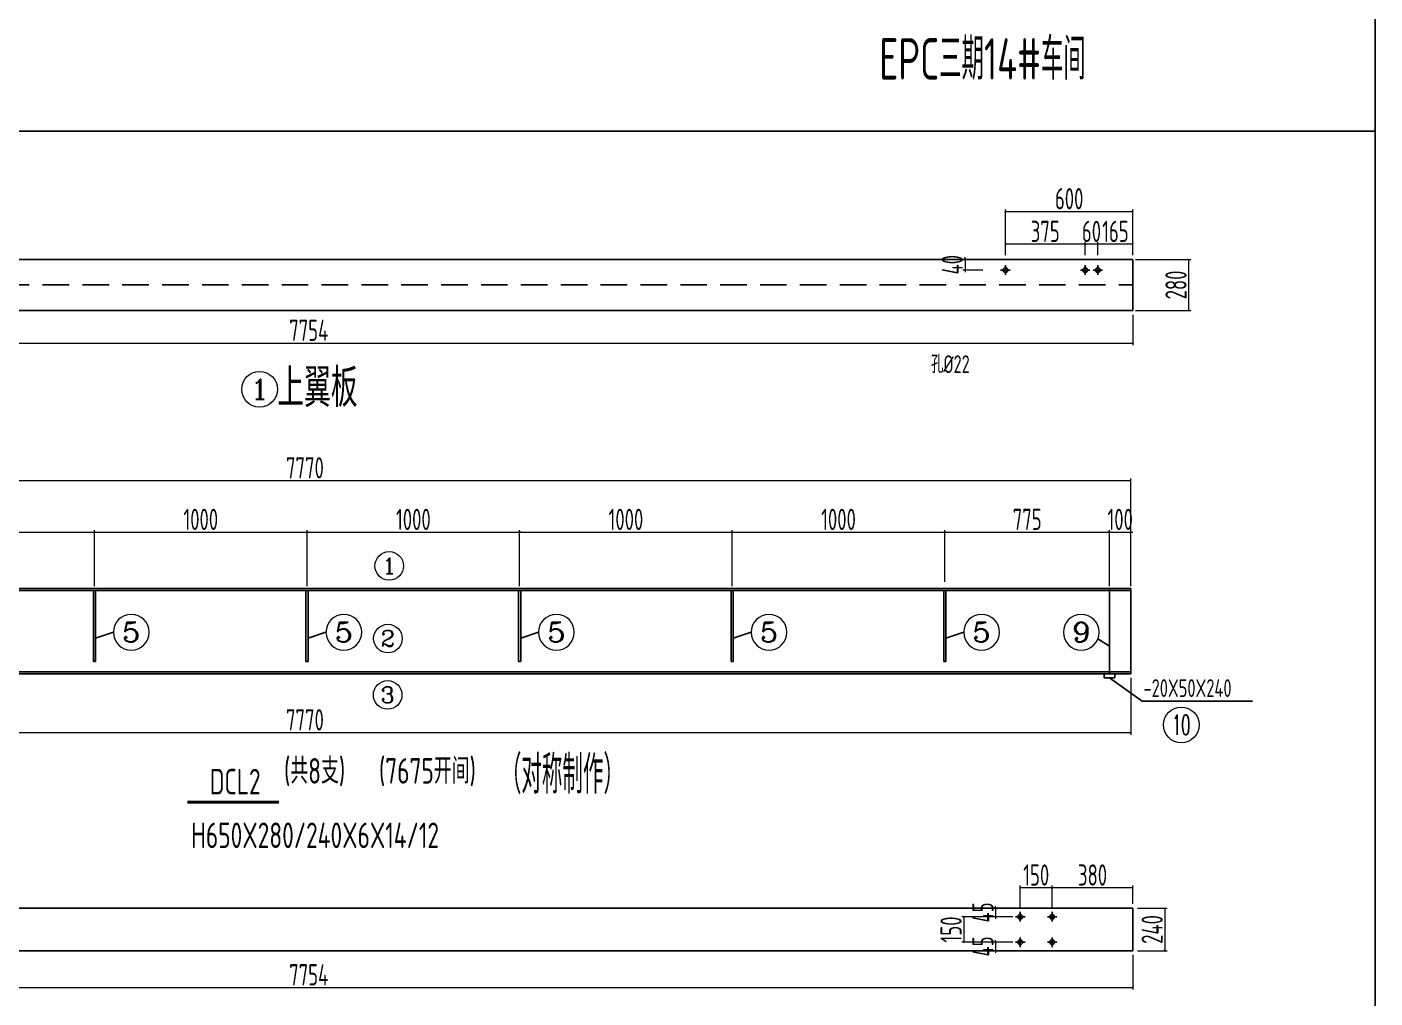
# Model space of a CAD drawing. Header units: millimetres. Extents: x 2451220 to 4527627, y -5186613 to -1639140.
# Drawn here: x 2503241 to 2509582, y -1709817 to -1705248 of the extents above; entities that cross this region are included whole.
import ezdxf
from ezdxf.enums import TextEntityAlignment as Align

# ---------------------------------------------------------------- set-up
doc = ezdxf.new("R2010")
doc.units = ezdxf.units.MM
doc.header["$LTSCALE"] = 1000
doc.header["$PDMODE"] = 34
doc.linetypes.add('CACHE2', pattern=[0.1875, 0.125, -0.0625])
doc.linetypes.add('CENTER', pattern=[50.8, 31.75, -6.35, 6.35, -6.35])
doc.layers.add('ADIM', color=3, linetype='Continuous')
doc.layers.add('钢架', color=7, linetype='Continuous', lineweight=25)
doc.styles.add('COMPLEX', font='COMPLEX')
doc.styles.add('hz', font='gbenor.shx', dxfattribs={"width": 0.75, "height": 100, "bigfont": 'gbcbig.shx'})
doc.styles.add('TSSD_Label', font='Tssdeng.shx', dxfattribs={"width": 0.7, "bigfont": 'hztxt.shx'})
doc.dimstyles.new('连接板标注3', dxfattribs={"dimscale": 100, "dimtxt": 0.8, "dimasz": 0.1, "dimexe": 0.1, "dimexo": 0.2, "dimgap": 0.1, "dimtad": 1, "dimtoh": 1, "dimdec": 0, "dimdsep": 46, "dimtxsty": 'hz', "dimblk": 'ARCHTICK', "dimcen": 3, "dimclrd": 7, "dimclre": 7, "dimclrt": 3, "dimadec": 0, "dimazin": 0, "dimtfac": 1, "dimtdec": 0, "dimtix": 1, "dimtmove": 0, "dimatfit": 3, "dimldrblk": 'ARCHTICK', "dimfxl": 0.1, "dimlwd": 13, "dimlwe": 13, "dimarcsym": 0})

# ---------------------------------------------------------------- blocks, each defined once
blk = doc.blocks.new('_ArchTick')
at = {"color": 0, "linetype": 'ByBlock', "const_width": 0.15}
blk.add_lwpolyline([(-0.5, -0.5), (0.5, 0.5)], dxfattribs=at)
blk = doc.blocks.new('*D604')
at = {"color": 7, "lineweight": 13}
for p, q in [((2500689.1, -1706601.7), (2500689.1, -1706745)), ((2508443.1, -1706601.7), (2508443.1, -1706745)), ((2500689.1, -1706735), (2508443.1, -1706735))]:
    blk.add_line(p, q, dxfattribs=at)
at = {"layer": 'Defpoints', "color": 0}
for p in [(2500689.1, -1706581.7), (2508443.1, -1706581.7), (2508443.1, -1706735)]:
    blk.add_point(p, dxfattribs=at)
at = {"color": 7, "lineweight": 13, "xscale": 10, "yscale": 10, "zscale": 10, "rotation": 180}
blk.add_blockref('_ArchTick', (2500689.1, -1706735), dxfattribs=at)
at = {"color": 7, "lineweight": 13, "xscale": 10, "yscale": 10, "zscale": 10}
blk.add_blockref('_ArchTick', (2508443.1, -1706735), dxfattribs=at)
at = {"color": 3, "insert": (2504566.1, -1706675), "char_height": 100, "attachment_point": 5, "style": 'hz'}
blk.add_mtext('7754', dxfattribs=at)
blk = doc.blocks.new('*D606')
at = {"color": 7, "lineweight": 13}
for p, q in [((2508443.1, -1709614.1), (2508443.1, -1709777.4)), ((2500689.1, -1709654.2), (2500689.1, -1709777.4)), ((2500689.1, -1709767.4), (2508443.1, -1709767.4))]:
    blk.add_line(p, q, dxfattribs=at)
at = {"layer": 'Defpoints', "color": 0}
for p in [(2500689.1, -1709634.2), (2508443.1, -1709594.1), (2508443.1, -1709767.4)]:
    blk.add_point(p, dxfattribs=at)
at = {"color": 7, "lineweight": 13, "xscale": 10, "yscale": 10, "zscale": 10, "rotation": 180}
blk.add_blockref('_ArchTick', (2500689.1, -1709767.4), dxfattribs=at)
at = {"color": 7, "lineweight": 13, "xscale": 10, "yscale": 10, "zscale": 10}
blk.add_blockref('_ArchTick', (2508443.1, -1709767.4), dxfattribs=at)
at = {"color": 3, "insert": (2504566.1, -1709707.4), "char_height": 100, "attachment_point": 5, "style": 'hz'}
blk.add_mtext('7754', dxfattribs=at)
blk = doc.blocks.new('轴线标号')
at = {"lineweight": 13}
blk.add_circle((0, 0), 0.5, dxfattribs=at)
at = {"layer": '钢架', "lineweight": 13, "style": 'COMPLEX', "width": 1.041667}
blk.add_attdef('A', text='', height=0.56, dxfattribs=at).set_placement((-0.25, -0.28), (0.25, -0.28), align=Align.FIT)
blk = doc.blocks.new('*D607')
at = {"color": 7, "lineweight": 13}
for p, q in [((2507797.2, -1709394.2), (2507797.2, -1709384.2)), ((2507878.3, -1709394.2), (2507787.2, -1709394.2)), ((2507878.3, -1709434.2), (2507787.2, -1709434.2)), ((2507797.2, -1709394.2), (2507797.2, -1709434.2)), ((2507797.2, -1709434.2), (2507797.2, -1709444.2))]:
    blk.add_line(p, q, dxfattribs=at)
at = {"layer": 'Defpoints', "color": 0}
for p in [(2507797.2, -1709434.2), (2507898.3, -1709394.2), (2507898.3, -1709434.2)]:
    blk.add_point(p, dxfattribs=at)
at = {"color": 7, "lineweight": 13, "xscale": 10, "yscale": 10, "zscale": 10}
for p, rotation in [((2507797.2, -1709394.2), 270), ((2507797.2, -1709434.2), 90)]:
    blk.add_blockref('_ArchTick', p, dxfattribs=dict(at, rotation=rotation))
at = {"color": 3, "insert": (2507737.2, -1709414.2), "char_height": 100, "attachment_point": 5, "rotation": 90, "style": 'hz'}
blk.add_mtext('45', dxfattribs=at)
blk = doc.blocks.new('*D608')
at = {"color": 7, "lineweight": 13}
for p, q in [((2507878.3, -1709434.2), (2507637.6, -1709434.2)), ((2507647.6, -1709434.2), (2507647.6, -1709554.2)), ((2507878.3, -1709554.2), (2507637.6, -1709554.2))]:
    blk.add_line(p, q, dxfattribs=at)
at = {"layer": 'Defpoints', "color": 0}
for p in [(2507898.3, -1709434.2), (2507647.6, -1709554.2), (2507898.3, -1709554.2)]:
    blk.add_point(p, dxfattribs=at)
at = {"color": 7, "lineweight": 13, "xscale": 10, "yscale": 10, "zscale": 10}
for p, rotation in [((2507647.6, -1709434.2), 90), ((2507647.6, -1709554.2), 270)]:
    blk.add_blockref('_ArchTick', p, dxfattribs=dict(at, rotation=rotation))
at = {"color": 3, "insert": (2507587.6, -1709494.2), "char_height": 100, "attachment_point": 5, "rotation": 90, "style": 'hz'}
blk.add_mtext('150', dxfattribs=at)
blk = doc.blocks.new('*D609')
at = {"color": 7, "lineweight": 13}
for p, q in [((2507878.3, -1709554.2), (2507787.2, -1709554.2)), ((2507797.2, -1709554.2), (2507797.2, -1709544.2)), ((2507797.2, -1709554.2), (2507797.2, -1709594.2)), ((2507878.3, -1709594.2), (2507787.2, -1709594.2)), ((2507797.2, -1709594.2), (2507797.2, -1709604.2))]:
    blk.add_line(p, q, dxfattribs=at)
at = {"layer": 'Defpoints', "color": 0}
for p in [(2507898.3, -1709554.2), (2507797.2, -1709594.2), (2507898.3, -1709594.2)]:
    blk.add_point(p, dxfattribs=at)
at = {"color": 7, "lineweight": 13, "xscale": 10, "yscale": 10, "zscale": 10}
for p, rotation in [((2507797.2, -1709554.2), 270), ((2507797.2, -1709594.2), 90)]:
    blk.add_blockref('_ArchTick', p, dxfattribs=dict(at, rotation=rotation))
at = {"color": 3, "insert": (2507737.2, -1709574.2), "char_height": 100, "attachment_point": 5, "rotation": 90, "style": 'hz'}
blk.add_mtext('45', dxfattribs=at)
blk = doc.blocks.new('*D612')
at = {"color": 7, "lineweight": 13}
for p, q in [((2500663.1, -1707797.2), (2500663.1, -1707372.3)), ((2500663.1, -1707382.3), (2508433.1, -1707382.3)), ((2508433.1, -1707878.7), (2508433.1, -1707372.3))]:
    blk.add_line(p, q, dxfattribs=at)
at = {"layer": 'Defpoints', "color": 0}
for p in [(2508433.1, -1707382.3), (2500663.1, -1707817.2), (2508433.1, -1707898.7)]:
    blk.add_point(p, dxfattribs=at)
at = {"color": 7, "lineweight": 13, "xscale": 10, "yscale": 10, "zscale": 10, "rotation": 180}
blk.add_blockref('_ArchTick', (2500663.1, -1707382.3), dxfattribs=at)
at = {"color": 7, "lineweight": 13, "xscale": 10, "yscale": 10, "zscale": 10}
blk.add_blockref('_ArchTick', (2508433.1, -1707382.3), dxfattribs=at)
at = {"color": 3, "insert": (2504548.1, -1707322.3), "char_height": 100, "attachment_point": 5, "style": 'hz'}
blk.add_mtext('7770', dxfattribs=at)
blk = doc.blocks.new('*D613')
at = {"color": 7, "lineweight": 13}
for p, q in [((2500663.1, -1708330.7), (2500663.1, -1708578)), ((2508433.1, -1708310.7), (2508433.1, -1708578)), ((2500663.1, -1708568), (2508433.1, -1708568))]:
    blk.add_line(p, q, dxfattribs=at)
at = {"layer": 'Defpoints', "color": 0}
for p in [(2508433.1, -1708290.7), (2500663.1, -1708310.7), (2508433.1, -1708568)]:
    blk.add_point(p, dxfattribs=at)
at = {"color": 7, "lineweight": 13, "xscale": 10, "yscale": 10, "zscale": 10, "rotation": 180}
blk.add_blockref('_ArchTick', (2500663.1, -1708568), dxfattribs=at)
at = {"color": 7, "lineweight": 13, "xscale": 10, "yscale": 10, "zscale": 10}
blk.add_blockref('_ArchTick', (2508433.1, -1708568), dxfattribs=at)
at = {"color": 3, "insert": (2504548.1, -1708508), "char_height": 100, "attachment_point": 5, "style": 'hz'}
blk.add_mtext('7770', dxfattribs=at)
blk = doc.blocks.new('*D615')
at = {"color": 7, "lineweight": 13}
for p, q in [((2508465.1, -1709394.2), (2508603.7, -1709394.2)), ((2508593.7, -1709394.2), (2508593.7, -1709594.2)), ((2508465.1, -1709594.2), (2508603.7, -1709594.2))]:
    blk.add_line(p, q, dxfattribs=at)
at = {"layer": 'Defpoints', "color": 0}
for p in [(2508445.1, -1709394.2), (2508445.1, -1709594.2), (2508593.7, -1709594.2)]:
    blk.add_point(p, dxfattribs=at)
at = {"color": 7, "lineweight": 13, "xscale": 10, "yscale": 10, "zscale": 10}
for p, rotation in [((2508593.7, -1709394.2), 90), ((2508593.7, -1709594.2), 270)]:
    blk.add_blockref('_ArchTick', p, dxfattribs=dict(at, rotation=rotation))
at = {"color": 3, "insert": (2508533.7, -1709494.2), "char_height": 100, "attachment_point": 5, "rotation": 90, "style": 'hz'}
blk.add_mtext('240', dxfattribs=at)
blk = doc.blocks.new('*D2454')
at = {"color": 7, "lineweight": 13}
for p, q in [((2508063.1, -1709391.6), (2508063.1, -1709287.9)), ((2508443.1, -1709297.9), (2508063.1, -1709297.9)), ((2508443.1, -1709374.2), (2508443.1, -1709287.9))]:
    blk.add_line(p, q, dxfattribs=at)
at = {"layer": 'Defpoints', "color": 0}
for p in [(2508063.1, -1709297.9), (2508063.1, -1709411.6), (2508443.1, -1709394.2)]:
    blk.add_point(p, dxfattribs=at)
at = {"color": 7, "lineweight": 13, "xscale": 10, "yscale": 10, "zscale": 10, "rotation": 180}
blk.add_blockref('_ArchTick', (2508063.1, -1709297.9), dxfattribs=at)
at = {"color": 7, "lineweight": 13, "xscale": 10, "yscale": 10, "zscale": 10}
blk.add_blockref('_ArchTick', (2508443.1, -1709297.9), dxfattribs=at)
at = {"color": 3, "insert": (2508253.1, -1709237.9), "char_height": 100, "attachment_point": 5, "style": 'hz'}
blk.add_mtext('380', dxfattribs=at)
blk = doc.blocks.new('*D2455')
at = {"color": 7, "lineweight": 13}
for p, q in [((2507913.1, -1709391.6), (2507913.1, -1709287.9)), ((2508063.1, -1709297.9), (2507913.1, -1709297.9)), ((2508063.1, -1709371.6), (2508063.1, -1709287.9))]:
    blk.add_line(p, q, dxfattribs=at)
at = {"layer": 'Defpoints', "color": 0}
for p in [(2507913.1, -1709297.9), (2507913.1, -1709411.6), (2508063.1, -1709391.6)]:
    blk.add_point(p, dxfattribs=at)
at = {"color": 7, "lineweight": 13, "xscale": 10, "yscale": 10, "zscale": 10, "rotation": 180}
blk.add_blockref('_ArchTick', (2507913.1, -1709297.9), dxfattribs=at)
at = {"color": 7, "lineweight": 13, "xscale": 10, "yscale": 10, "zscale": 10}
blk.add_blockref('_ArchTick', (2508063.1, -1709297.9), dxfattribs=at)
at = {"color": 3, "insert": (2507988.1, -1709237.9), "char_height": 100, "attachment_point": 5, "style": 'hz'}
blk.add_mtext('150', dxfattribs=at)
blk = doc.blocks.new('*D616')
at = {"color": 7, "lineweight": 13}
for p, q in [((2508455.1, -1706341.7), (2508715.7, -1706341.7)), ((2508705.7, -1706581.7), (2508705.7, -1706341.7)), ((2508455.1, -1706581.7), (2508715.7, -1706581.7))]:
    blk.add_line(p, q, dxfattribs=at)
at = {"layer": 'Defpoints', "color": 0}
for p in [(2508435.1, -1706341.7), (2508705.7, -1706341.7), (2508435.1, -1706581.7)]:
    blk.add_point(p, dxfattribs=at)
at = {"color": 7, "lineweight": 13, "xscale": 10, "yscale": 10, "zscale": 10}
for p, rotation in [((2508705.7, -1706341.7), 90), ((2508705.7, -1706581.7), 270)]:
    blk.add_blockref('_ArchTick', p, dxfattribs=dict(at, rotation=rotation))
at = {"color": 3, "insert": (2508645.7, -1706461.7), "char_height": 100, "attachment_point": 5, "rotation": 90, "style": 'hz'}
blk.add_mtext('280', dxfattribs=at)
blk = doc.blocks.new('*D617')
at = {"color": 7, "lineweight": 13}
for p, q in [((2507728.5, -1706341.7), (2507643.3, -1706341.7)), ((2507653.3, -1706341.7), (2507653.3, -1706331.7)), ((2507653.3, -1706341.7), (2507653.3, -1706391.7)), ((2507737.3, -1706391.7), (2507643.3, -1706391.7)), ((2507653.3, -1706391.7), (2507653.3, -1706401.7))]:
    blk.add_line(p, q, dxfattribs=at)
at = {"layer": 'Defpoints', "color": 0}
for p in [(2507748.5, -1706341.7), (2507653.3, -1706391.7), (2507757.3, -1706391.7)]:
    blk.add_point(p, dxfattribs=at)
at = {"color": 7, "lineweight": 13, "xscale": 10, "yscale": 10, "zscale": 10}
for p, rotation in [((2507653.3, -1706341.7), 270), ((2507653.3, -1706391.7), 90)]:
    blk.add_blockref('_ArchTick', p, dxfattribs=dict(at, rotation=rotation))
at = {"color": 3, "insert": (2507593.3, -1706366.7), "char_height": 100, "attachment_point": 5, "rotation": 90, "style": 'hz'}
blk.add_mtext('40', dxfattribs=at)
blk = doc.blocks.new('*D618')
at = {"color": 7, "lineweight": 13}
for p, q in [((2502558.1, -1707878.7), (2502558.1, -1707614.8)), ((2502558.1, -1707624.8), (2503558.1, -1707624.8)), ((2503558.1, -1707858.7), (2503558.1, -1707614.8))]:
    blk.add_line(p, q, dxfattribs=at)
at = {"layer": 'Defpoints', "color": 0}
for p in [(2503558.1, -1707624.8), (2502558.1, -1707898.7), (2503558.1, -1707878.7)]:
    blk.add_point(p, dxfattribs=at)
at = {"color": 7, "lineweight": 13, "xscale": 10, "yscale": 10, "zscale": 10, "rotation": 180}
blk.add_blockref('_ArchTick', (2502558.1, -1707624.8), dxfattribs=at)
at = {"color": 7, "lineweight": 13, "xscale": 10, "yscale": 10, "zscale": 10}
blk.add_blockref('_ArchTick', (2503558.1, -1707624.8), dxfattribs=at)
at = {"color": 3, "insert": (2503058.1, -1707564.8), "char_height": 100, "attachment_point": 5, "style": 'hz'}
blk.add_mtext('1000', dxfattribs=at)
blk = doc.blocks.new('*D619')
at = {"color": 7, "lineweight": 13}
for p, q in [((2503558.1, -1707878.7), (2503558.1, -1707614.8)), ((2503558.1, -1707624.8), (2504558.1, -1707624.8)), ((2504558.1, -1707858.7), (2504558.1, -1707614.8))]:
    blk.add_line(p, q, dxfattribs=at)
at = {"layer": 'Defpoints', "color": 0}
for p in [(2504558.1, -1707624.8), (2503558.1, -1707898.7), (2504558.1, -1707878.7)]:
    blk.add_point(p, dxfattribs=at)
at = {"color": 7, "lineweight": 13, "xscale": 10, "yscale": 10, "zscale": 10, "rotation": 180}
blk.add_blockref('_ArchTick', (2503558.1, -1707624.8), dxfattribs=at)
at = {"color": 7, "lineweight": 13, "xscale": 10, "yscale": 10, "zscale": 10}
blk.add_blockref('_ArchTick', (2504558.1, -1707624.8), dxfattribs=at)
at = {"color": 3, "insert": (2504058.1, -1707564.8), "char_height": 100, "attachment_point": 5, "style": 'hz'}
blk.add_mtext('1000', dxfattribs=at)
blk = doc.blocks.new('*D620')
at = {"color": 7, "lineweight": 13}
for p, q in [((2504558.1, -1707878.7), (2504558.1, -1707614.8)), ((2504558.1, -1707624.8), (2505558.1, -1707624.8)), ((2505558.1, -1707858.7), (2505558.1, -1707614.8))]:
    blk.add_line(p, q, dxfattribs=at)
at = {"layer": 'Defpoints', "color": 0}
for p in [(2505558.1, -1707624.8), (2504558.1, -1707898.7), (2505558.1, -1707878.7)]:
    blk.add_point(p, dxfattribs=at)
at = {"color": 7, "lineweight": 13, "xscale": 10, "yscale": 10, "zscale": 10, "rotation": 180}
blk.add_blockref('_ArchTick', (2504558.1, -1707624.8), dxfattribs=at)
at = {"color": 7, "lineweight": 13, "xscale": 10, "yscale": 10, "zscale": 10}
blk.add_blockref('_ArchTick', (2505558.1, -1707624.8), dxfattribs=at)
at = {"color": 3, "insert": (2505058.1, -1707564.8), "char_height": 100, "attachment_point": 5, "style": 'hz'}
blk.add_mtext('1000', dxfattribs=at)
blk = doc.blocks.new('*D621')
at = {"color": 7, "lineweight": 13}
for p, q in [((2507558.1, -1707786.9), (2507558.1, -1707614.8)), ((2507558.1, -1707624.8), (2508333.1, -1707624.8)), ((2508333.1, -1707878.7), (2508333.1, -1707614.8))]:
    blk.add_line(p, q, dxfattribs=at)
at = {"layer": 'Defpoints', "color": 0}
for p in [(2508333.1, -1707624.8), (2507558.1, -1707806.9), (2508333.1, -1707898.7)]:
    blk.add_point(p, dxfattribs=at)
at = {"color": 7, "lineweight": 13, "xscale": 10, "yscale": 10, "zscale": 10, "rotation": 180}
blk.add_blockref('_ArchTick', (2507558.1, -1707624.8), dxfattribs=at)
at = {"color": 7, "lineweight": 13, "xscale": 10, "yscale": 10, "zscale": 10}
blk.add_blockref('_ArchTick', (2508333.1, -1707624.8), dxfattribs=at)
at = {"color": 3, "insert": (2507945.6, -1707564.8), "char_height": 100, "attachment_point": 5, "style": 'hz'}
blk.add_mtext('775', dxfattribs=at)
blk = doc.blocks.new('*D623')
at = {"color": 7, "lineweight": 13}
for p, q in [((2508278.1, -1706321.7), (2508278.1, -1706259.9)), ((2508443.1, -1706269.9), (2508278.1, -1706269.9)), ((2508443.1, -1706321.7), (2508443.1, -1706259.9))]:
    blk.add_line(p, q, dxfattribs=at)
at = {"layer": 'Defpoints', "color": 0}
for p in [(2508278.1, -1706269.9), (2508278.1, -1706341.7), (2508443.1, -1706341.7)]:
    blk.add_point(p, dxfattribs=at)
at = {"color": 7, "lineweight": 13, "xscale": 10, "yscale": 10, "zscale": 10, "rotation": 180}
blk.add_blockref('_ArchTick', (2508278.1, -1706269.9), dxfattribs=at)
at = {"color": 7, "lineweight": 13, "xscale": 10, "yscale": 10, "zscale": 10}
blk.add_blockref('_ArchTick', (2508443.1, -1706269.9), dxfattribs=at)
at = {"color": 3, "insert": (2508360.6, -1706209.9), "char_height": 100, "attachment_point": 5, "style": 'hz'}
blk.add_mtext('165', dxfattribs=at)
blk = doc.blocks.new('*D624')
at = {"color": 7, "lineweight": 13}
for p, q in [((2508218.1, -1706321.7), (2508218.1, -1706259.9)), ((2508278.1, -1706269.9), (2508218.1, -1706269.9)), ((2508278.1, -1706321.7), (2508278.1, -1706259.9))]:
    blk.add_line(p, q, dxfattribs=at)
at = {"layer": 'Defpoints', "color": 0}
for p in [(2508218.1, -1706269.9), (2508218.1, -1706341.7), (2508278.1, -1706341.7)]:
    blk.add_point(p, dxfattribs=at)
at = {"color": 7, "lineweight": 13, "xscale": 10, "yscale": 10, "zscale": 10, "rotation": 180}
blk.add_blockref('_ArchTick', (2508218.1, -1706269.9), dxfattribs=at)
at = {"color": 7, "lineweight": 13, "xscale": 10, "yscale": 10, "zscale": 10}
blk.add_blockref('_ArchTick', (2508278.1, -1706269.9), dxfattribs=at)
at = {"color": 3, "insert": (2508248.1, -1706209.9), "char_height": 100, "attachment_point": 5, "style": 'hz'}
blk.add_mtext('60', dxfattribs=at)
blk = doc.blocks.new('*D626')
at = {"color": 7, "lineweight": 13}
for p, q in [((2507843.1, -1706321.7), (2507843.1, -1706259.9)), ((2508218.1, -1706269.9), (2507843.1, -1706269.9)), ((2508218.1, -1706321.7), (2508218.1, -1706259.9))]:
    blk.add_line(p, q, dxfattribs=at)
at = {"layer": 'Defpoints', "color": 0}
for p in [(2507843.1, -1706269.9), (2507843.1, -1706341.7), (2508218.1, -1706341.7)]:
    blk.add_point(p, dxfattribs=at)
at = {"color": 7, "lineweight": 13, "xscale": 10, "yscale": 10, "zscale": 10, "rotation": 180}
blk.add_blockref('_ArchTick', (2507843.1, -1706269.9), dxfattribs=at)
at = {"color": 7, "lineweight": 13, "xscale": 10, "yscale": 10, "zscale": 10}
blk.add_blockref('_ArchTick', (2508218.1, -1706269.9), dxfattribs=at)
at = {"color": 3, "insert": (2508030.6, -1706209.9), "char_height": 100, "attachment_point": 5, "style": 'hz'}
blk.add_mtext('375', dxfattribs=at)
blk = doc.blocks.new('*D2456')
at = {"color": 7, "lineweight": 13}
for p, q in [((2507843.1, -1706321.7), (2507843.1, -1706106)), ((2507843.1, -1706116), (2508443.1, -1706116)), ((2508443.1, -1706321.7), (2508443.1, -1706106))]:
    blk.add_line(p, q, dxfattribs=at)
at = {"layer": 'Defpoints', "color": 0}
for p in [(2508443.1, -1706116), (2507843.1, -1706341.7), (2508443.1, -1706341.7)]:
    blk.add_point(p, dxfattribs=at)
at = {"color": 7, "lineweight": 13, "xscale": 10, "yscale": 10, "zscale": 10, "rotation": 180}
blk.add_blockref('_ArchTick', (2507843.1, -1706116), dxfattribs=at)
at = {"color": 7, "lineweight": 13, "xscale": 10, "yscale": 10, "zscale": 10}
blk.add_blockref('_ArchTick', (2508443.1, -1706116), dxfattribs=at)
at = {"color": 3, "insert": (2508143.1, -1706056), "char_height": 100, "attachment_point": 5, "style": 'hz'}
blk.add_mtext('600', dxfattribs=at)
blk = doc.blocks.new('*D627')
at = {"color": 7, "lineweight": 13}
for p, q in [((2505558.1, -1707878.7), (2505558.1, -1707614.8)), ((2505558.1, -1707624.8), (2506558.1, -1707624.8)), ((2506558.1, -1707858.7), (2506558.1, -1707614.8))]:
    blk.add_line(p, q, dxfattribs=at)
at = {"layer": 'Defpoints', "color": 0}
for p in [(2506558.1, -1707624.8), (2505558.1, -1707898.7), (2506558.1, -1707878.7)]:
    blk.add_point(p, dxfattribs=at)
at = {"color": 7, "lineweight": 13, "xscale": 10, "yscale": 10, "zscale": 10, "rotation": 180}
blk.add_blockref('_ArchTick', (2505558.1, -1707624.8), dxfattribs=at)
at = {"color": 7, "lineweight": 13, "xscale": 10, "yscale": 10, "zscale": 10}
blk.add_blockref('_ArchTick', (2506558.1, -1707624.8), dxfattribs=at)
at = {"color": 3, "insert": (2506058.1, -1707564.8), "char_height": 100, "attachment_point": 5, "style": 'hz'}
blk.add_mtext('1000', dxfattribs=at)
blk = doc.blocks.new('*D628')
at = {"color": 7, "lineweight": 13}
for p, q in [((2506558.1, -1707878.7), (2506558.1, -1707614.8)), ((2506558.1, -1707624.8), (2507558.1, -1707624.8)), ((2507558.1, -1707858.7), (2507558.1, -1707614.8))]:
    blk.add_line(p, q, dxfattribs=at)
at = {"layer": 'Defpoints', "color": 0}
for p in [(2507558.1, -1707624.8), (2506558.1, -1707898.7), (2507558.1, -1707878.7)]:
    blk.add_point(p, dxfattribs=at)
at = {"color": 7, "lineweight": 13, "xscale": 10, "yscale": 10, "zscale": 10, "rotation": 180}
blk.add_blockref('_ArchTick', (2506558.1, -1707624.8), dxfattribs=at)
at = {"color": 7, "lineweight": 13, "xscale": 10, "yscale": 10, "zscale": 10}
blk.add_blockref('_ArchTick', (2507558.1, -1707624.8), dxfattribs=at)
at = {"color": 3, "insert": (2507058.1, -1707564.8), "char_height": 100, "attachment_point": 5, "style": 'hz'}
blk.add_mtext('1000', dxfattribs=at)
blk = doc.blocks.new('*D629')
at = {"color": 7, "lineweight": 13}
for p, q in [((2508333.1, -1707624.8), (2508323.1, -1707624.8)), ((2508333.1, -1707796.9), (2508333.1, -1707614.8)), ((2508333.1, -1707624.8), (2508433.1, -1707624.8)), ((2508433.1, -1707778.3), (2508433.1, -1707614.8)), ((2508433.1, -1707624.8), (2508443.1, -1707624.8))]:
    blk.add_line(p, q, dxfattribs=at)
at = {"layer": 'Defpoints', "color": 0}
for p in [(2508433.1, -1707624.8), (2508433.1, -1707798.3), (2508333.1, -1707816.9)]:
    blk.add_point(p, dxfattribs=at)
at = {"color": 7, "lineweight": 13, "xscale": 10, "yscale": 10, "zscale": 10}
blk.add_blockref('_ArchTick', (2508333.1, -1707624.8), dxfattribs=at)
at = {"color": 7, "lineweight": 13, "xscale": 10, "yscale": 10, "zscale": 10, "rotation": 180}
blk.add_blockref('_ArchTick', (2508433.1, -1707624.8), dxfattribs=at)
at = {"color": 3, "insert": (2508383.1, -1707564.8), "char_height": 100, "attachment_point": 5, "style": 'hz'}
blk.add_mtext('100', dxfattribs=at)

msp = doc.modelspace()

# ---------------------------------------------------------------- linework, layer by layer
for p, q in [((2501820.6, -1706341.7), (2508443.1, -1706341.7)), ((2504320.6, -1706341.7), (2504524.1, -1706341.7)), ((2508443.1, -1706341.7), (2505635.5, -1706341.7)), ((2508443.1, -1706341.7), (2508443.1, -1706581.7)), ((2508443.1, -1706341.7), (2508443.1, -1706581.7)), ((2508443.1, -1706341.7), (2508443.1, -1706581.7)), ((2508443.1, -1706341.7), (2508443.1, -1706581.7)), ((2507865.5, -1706391.7), (2507820.7, -1706391.7)), ((2507843.1, -1706369.3), (2507843.1, -1706414.1)), ((2507843.1, -1706369.3), (2507843.1, -1706414.1)), ((2508240.5, -1706391.7), (2508195.7, -1706391.7)), ((2508218.1, -1706369.3), (2508218.1, -1706414.1)), ((2508218.1, -1706369.3), (2508218.1, -1706414.1)), ((2508300.5, -1706391.7), (2508255.7, -1706391.7)), ((2508278.1, -1706369.3), (2508278.1, -1706414.1)), ((2508278.1, -1706369.3), (2508278.1, -1706414.1)), ((2501820.6, -1706581.7), (2508443.1, -1706581.7)), ((2504320.6, -1706581.7), (2504524.1, -1706581.7)), ((2508443.1, -1706581.7), (2505650.5, -1706581.7)), ((2502070.6, -1707890.7), (2508433.1, -1707890.7)), ((2502070.6, -1707898.7), (2508433.1, -1707898.7)), ((2503553.1, -1708232.7), (2503553.1, -1707898.7)), ((2503563.1, -1708232.7), (2503563.1, -1707898.7)), ((2504553.1, -1708232.7), (2504553.1, -1707898.7)), ((2504563.1, -1708232.7), (2504563.1, -1707898.7)), ((2504913.1, -1707898.7), (2508433.1, -1707898.7)), ((2504918.1, -1707890.7), (2508433.1, -1707890.7)), ((2505553.1, -1708232.7), (2505553.1, -1707898.7)), ((2505563.1, -1708232.7), (2505563.1, -1707898.7)), ((2506553.1, -1708232.7), (2506553.1, -1707898.7)), ((2506563.1, -1708232.7), (2506563.1, -1707898.7)), ((2507553.1, -1708232.7), (2507553.1, -1707898.7)), ((2507563.1, -1708232.7), (2507563.1, -1707898.7)), ((2508333.1, -1708290.7), (2508333.1, -1707890.7)), ((2508433.1, -1708290.7), (2508433.1, -1707890.7)), ((2508278.2, -1708126.1), (2508333.1, -1708162)), ((2503553.1, -1708232.7), (2503563.1, -1708232.7)), ((2503553.1, -1708232.7), (2503563.1, -1708232.7)), ((2504553.1, -1708232.7), (2504563.1, -1708232.7)), ((2504553.1, -1708232.7), (2504563.1, -1708232.7)), ((2505553.1, -1708232.7), (2505563.1, -1708232.7)), ((2505553.1, -1708232.7), (2505563.1, -1708232.7)), ((2506553.1, -1708232.7), (2506563.1, -1708232.7)), ((2506553.1, -1708232.7), (2506563.1, -1708232.7)), ((2507553.1, -1708232.7), (2507563.1, -1708232.7)), ((2507553.1, -1708232.7), (2507563.1, -1708232.7)), ((2502070.6, -1708282.7), (2508433.1, -1708282.7)), ((2502070.6, -1708290.7), (2508433.1, -1708290.7)), ((2504918.1, -1708282.7), (2508433.1, -1708282.7)), ((2504918.1, -1708290.7), (2508433.1, -1708290.7)), ((2508333.1, -1708290.7), (2508288.1, -1708290.7)), ((2508308.1, -1708290.7), (2508308.1, -1708310.7)), ((2508358.1, -1708310.7), (2508358.1, -1708290.7)), ((2508308.1, -1708310.7), (2508358.1, -1708310.7)), ((2508333.1, -1708310.7), (2508486.6, -1708420.6)), ((2508486.6, -1708420.6), (2509005.8, -1708420.6)), ((2503996.2, -1708891.5), (2504425.2, -1708891.5)), ((2503996.2, -1708899), (2504425.2, -1708899)), ((2501820.6, -1709394.2), (2508443.1, -1709394.2)), ((2503338.5, -1709394.2), (2508443.1, -1709394.2)), ((2508443.1, -1709394.2), (2508443.1, -1709594.2)), ((2508443.1, -1709394.2), (2508443.1, -1709594.2)), ((2508443.1, -1709394.2), (2508443.1, -1709594.2)), ((2508443.1, -1709394.2), (2508443.1, -1709594.2)), ((2501820.6, -1709594.2), (2508443.1, -1709594.2)), ((2503338.5, -1709594.2), (2508443.1, -1709594.2))]:
    msp.add_line(p, q)
at = {"color": 2, "linetype": 'CACHE2'}
msp.add_line((2500689.1, -1706461.7), (2508443.1, -1706461.7), dxfattribs=at)
at = {"lineweight": -3}
for p, q in [((2503647.1, -1708095.9), (2503563.1, -1708124.3)), ((2504647.1, -1708095.9), (2504563.1, -1708124.3)), ((2505647.1, -1708095.9), (2505563.1, -1708124.3)), ((2506647.1, -1708095.9), (2506563.1, -1708124.3)), ((2507647.1, -1708095.9), (2507563.1, -1708124.3))]:
    msp.add_line(p, q, dxfattribs=at)
at = {"color": 1, "linetype": 'CENTER', "ltscale": 10}
for p, q in [((2507935.6, -1709434.2), (2507890.5, -1709434.2)), ((2507913.1, -1709411.6), (2507913.1, -1709456.7)), ((2508085.6, -1709434.2), (2508040.5, -1709434.2)), ((2508063.1, -1709411.6), (2508063.1, -1709456.7)), ((2507935.6, -1709554.2), (2507890.5, -1709554.2)), ((2507913.1, -1709576.7), (2507913.1, -1709531.6)), ((2508085.6, -1709554.2), (2508040.5, -1709554.2)), ((2508063.1, -1709576.7), (2508063.1, -1709531.6))]:
    msp.add_line(p, q, dxfattribs=at)
for points in [[(2499972, -1698300.6), (2509581.9, -1698300.6), (2509581.9, -1705738.2), (2499972, -1705738.2)], [(2499972, -1705738.2), (2509581.9, -1705738.2), (2509581.9, -1713175.8), (2499972, -1713175.8)]]:
    msp.add_lwpolyline(points, close=True)
for centre in [(2507843.1, -1706391.7), (2508218.1, -1706391.7), (2508278.1, -1706391.7), (2507913.1, -1709434.2), (2508063.1, -1709434.2), (2507913.1, -1709554.2), (2508063.1, -1709554.2)]:
    msp.add_circle(centre, 11)

# ---------------------------------------------------------------- block references
ref = msp.add_blockref('轴线标号', (2504334.7, -1706952.6), dxfattribs=dict(xscale=168.1849035946652, yscale=168.1849035946652, zscale=168.1849035946943))
ref.add_attrib('A', '1', dxfattribs={"layer": '钢架', "lineweight": 13, "height": 94.2, "style": 'COMPLEX', "width": 2.083333}).set_placement((2504292.7, -1706999.7), (2504376.8, -1706999.7), align=Align.FIT)
ref = msp.add_blockref('轴线标号', (2504944.6, -1707783.9), dxfattribs=dict(xscale=134.5479228757322, yscale=134.5479228757322, zscale=134.5479228757555))
ref.add_attrib('A', '1', dxfattribs={"layer": '钢架', "lineweight": 13, "height": 75.3, "style": 'COMPLEX', "width": 2.083333}).set_placement((2504910.9, -1707821.6), (2504978.2, -1707821.6), align=Align.FIT)
ref = msp.add_blockref('轴线标号', (2503731.2, -1708095.9), dxfattribs=dict(xscale=-168.1849035946652, yscale=168.1849035946652, zscale=168.1849035946943))
ref.add_attrib('A', '5', dxfattribs={"layer": '钢架', "lineweight": 13, "height": 94.2, "style": 'COMPLEX', "width": 1.339286}).set_placement((2503689.1, -1708142.9), (2503773.2, -1708142.9), align=Align.FIT)
ref = msp.add_blockref('轴线标号', (2504731.2, -1708095.9), dxfattribs=dict(xscale=-168.1849035946652, yscale=168.1849035946652, zscale=168.1849035946943))
ref.add_attrib('A', '5', dxfattribs={"layer": '钢架', "lineweight": 13, "height": 94.2, "style": 'COMPLEX', "width": 1.339286}).set_placement((2504689.1, -1708142.9), (2504773.2, -1708142.9), align=Align.FIT)
ref = msp.add_blockref('轴线标号', (2505731.2, -1708095.9), dxfattribs=dict(xscale=-168.1849035946652, yscale=168.1849035946652, zscale=168.1849035946943))
ref.add_attrib('A', '5', dxfattribs={"layer": '钢架', "lineweight": 13, "height": 94.2, "style": 'COMPLEX', "width": 1.339286}).set_placement((2505689.1, -1708142.9), (2505773.2, -1708142.9), align=Align.FIT)
ref = msp.add_blockref('轴线标号', (2506731.2, -1708095.9), dxfattribs=dict(xscale=-168.1849035946652, yscale=168.1849035946652, zscale=168.1849035946943))
ref.add_attrib('A', '5', dxfattribs={"layer": '钢架', "lineweight": 13, "height": 94.2, "style": 'COMPLEX', "width": 1.339286}).set_placement((2506689.1, -1708142.9), (2506773.2, -1708142.9), align=Align.FIT)
ref = msp.add_blockref('轴线标号', (2507731.2, -1708095.9), dxfattribs=dict(xscale=-168.1849035946652, yscale=168.1849035946652, zscale=168.1849035946943))
ref.add_attrib('A', '5', dxfattribs={"layer": '钢架', "lineweight": 13, "height": 94.2, "style": 'COMPLEX', "width": 1.339286}).set_placement((2507689.1, -1708142.9), (2507773.2, -1708142.9), align=Align.FIT)
ref = msp.add_blockref('轴线标号', (2508199.8, -1708095.9), dxfattribs=dict(xscale=-168.1849035946652, yscale=168.1849035946652, zscale=168.1849035946943))
ref.add_attrib('A', '9', dxfattribs={"layer": '钢架', "lineweight": 13, "height": 94.2, "style": 'COMPLEX', "width": 1.339286}).set_placement((2508157.7, -1708142.9), (2508241.8, -1708142.9), align=Align.FIT)
ref = msp.add_blockref('轴线标号', (2504938.5, -1708125.4), dxfattribs=dict(xscale=134.5479228757322, yscale=134.5479228757322, zscale=134.5479228757555))
ref.add_attrib('A', '2', dxfattribs={"layer": '钢架', "lineweight": 13, "height": 75.3, "style": 'COMPLEX', "width": 1.339286}).set_placement((2504904.8, -1708163.1), (2504972.1, -1708163.1), align=Align.FIT)
ref = msp.add_blockref('轴线标号', (2504937.3, -1708390.8), dxfattribs=dict(xscale=134.5479228757322, yscale=134.5479228757322, zscale=134.5479228757555))
ref.add_attrib('A', '3', dxfattribs={"layer": '钢架', "lineweight": 13, "height": 75.3, "style": 'COMPLEX', "width": 1.339286}).set_placement((2504903.6, -1708428.5), (2504970.9, -1708428.5), align=Align.FIT)
ref = msp.add_blockref('轴线标号', (2508670.7, -1708531.8), dxfattribs=dict(xscale=168.1849035946652, yscale=168.1849035946652, zscale=168.1849035946943))
ref.add_attrib('A', '10', dxfattribs={"layer": '钢架', "lineweight": 13, "height": 94.18, "style": 'COMPLEX', "width": 0.646552}).set_placement((2508628.6, -1708578.9), (2508712.7, -1708578.9), align=Align.FIT)

# ---------------------------------------------------------------- texts
at = {"style": 'TSSD_Label', "width": 0.7}
for s, height, p in [('上翼板', 180, (2504607.1, -1706945.6)), ('DCL2', 120, (2504220.2, -1708798.6))]:
    msp.add_text(s, height=height, dxfattribs=at).set_placement(p, align=Align.MIDDLE_CENTER)
for s, height, p in [('-20X50X240', 84, (2508492.8, -1708400.6)), ('H650X280/240X6X14/12', 120, (2504012.9, -1709111.1))]:
    msp.add_text(s, height=height, dxfattribs=at).set_placement(p)
at = {"char_height": 120, "width": 692.905, "attachment_point": 1, "style": 'TSSD_Label'}
for s, insert in [('(共8支)', (2504449.5, -1708688.1)), ('(7675开间)', (2504896.1, -1708688.1))]:
    msp.add_mtext(s, dxfattribs=dict(at, insert=insert))
at = {"layer": 'ADIM', "style": 'TSSD_Label', "width": 0.7}
msp.add_text('孔%%C22', height=83.23, dxfattribs=at).set_placement((2507675.3, -1706901), align=Align.BOTTOM_RIGHT)
at = {"layer": '钢架', "lineweight": 13, "attachment_point": 1, "style": 'hz'}
for s, insert, char_height, width in [('EPC三期14#车间', (2507250, -1705300.8), 195.08, 1416.118), ('（对称制作）', (2505469.6, -1708676.1), 178.85, 573.726)]:
    msp.add_mtext(s, dxfattribs=dict(at, insert=insert, char_height=char_height, width=width))

# ---------------------------------------------------------------- dimensions: what is measured, and where the dimension line sits
for base, p1, p2, picture, middle in [((2508443.1, -1706116), (2507843.1, -1706341.7), (2508443.1, -1706341.7), '*D2456', (2508143.1, -1706056)), ((2508443.1, -1706735), (2500689.1, -1706581.7), (2508443.1, -1706581.7), '*D604', (2504566.1, -1706675)), ((2503558.1, -1707624.8), (2502558.1, -1707898.7), (2503558.1, -1707878.7), '*D618', (2503058.1, -1707564.8)), ((2504558.1, -1707624.8), (2503558.1, -1707898.7), (2504558.1, -1707878.7), '*D619', (2504058.1, -1707564.8)), ((2505558.1, -1707624.8), (2504558.1, -1707898.7), (2505558.1, -1707878.7), '*D620', (2505058.1, -1707564.8)), ((2506558.1, -1707624.8), (2505558.1, -1707898.7), (2506558.1, -1707878.7), '*D627', (2506058.1, -1707564.8)), ((2507558.1, -1707624.8), (2506558.1, -1707898.7), (2507558.1, -1707878.7), '*D628', (2507058.1, -1707564.8)), ((2508333.1, -1707624.8), (2507558.1, -1707806.9), (2508333.1, -1707898.7), '*D621', (2507945.6, -1707564.8)), ((2508433.1, -1707624.8), (2508333.1, -1707816.9), (2508433.1, -1707798.3), '*D629', (2508383.1, -1707564.8)), ((2508433.1, -1708568), (2500663.1, -1708310.7), (2508433.1, -1708290.7), '*D613', (2504548.1, -1708508)), ((2508443.1, -1709767.4), (2500689.1, -1709634.2), (2508443.1, -1709594.1), '*D606', (2504566.1, -1709707.4))]:
    dim = msp.add_linear_dim(base=base, p1=p1, p2=p2, dimstyle='连接板标注3')
    dim.commit()
    dim.dimension.update_dxf_attribs({"geometry": picture, "text_midpoint": middle})
for base, p1, p2, picture, middle in [((2507843.1, -1706269.9), (2508218.1, -1706341.7), (2507843.1, -1706341.7), '*D626', (2508030.6, -1706269.9)), ((2508218.1, -1706269.9), (2508278.1, -1706341.7), (2508218.1, -1706341.7), '*D624', (2508248.1, -1706269.9)), ((2508278.1, -1706269.9), (2508443.1, -1706341.7), (2508278.1, -1706341.7), '*D623', (2508360.6, -1706269.9))]:
    dim = msp.add_linear_dim(base=base, p1=p1, p2=p2, angle=180, dimstyle='连接板标注3')
    dim.commit()
    dim.dimension.update_dxf_attribs({"geometry": picture, "text_midpoint": middle, "dimtype": 160})
for base, p1, p2, text, picture, middle in [((2507653.3, -1706391.7), (2507748.5, -1706341.7), (2507757.3, -1706391.7), '40', '*D617', (2507593.3, -1706366.7)), ((2508705.7, -1706341.7), (2508435.1, -1706581.7), (2508435.1, -1706341.7), '280', '*D616', (2508645.7, -1706461.7)), ((2507797.2, -1709434.2), (2507898.3, -1709394.2), (2507898.3, -1709434.2), '45', '*D607', (2507737.2, -1709414.2)), ((2508593.7, -1709594.2), (2508445.1, -1709394.2), (2508445.1, -1709594.2), '240', '*D615', (2508533.7, -1709494.2)), ((2507797.2, -1709594.2), (2507898.3, -1709554.2), (2507898.3, -1709594.2), '45', '*D609', (2507737.2, -1709574.2))]:
    dim = msp.add_linear_dim(base=base, p1=p1, p2=p2, angle=90, text=text, dimstyle='连接板标注3')
    dim.commit()
    dim.dimension.update_dxf_attribs({"geometry": picture, "text_midpoint": middle})
dim = msp.add_linear_dim(base=(2508433.1, -1707382.3), p1=(2500663.1, -1707817.2), p2=(2508433.1, -1707898.7), dimstyle='连接板标注3', override={"dimtxt": 1})
dim.commit()
dim.dimension.update_dxf_attribs({"geometry": '*D612', "text_midpoint": (2504548.1, -1707322.3)})
for base, p1, p2, picture, middle in [((2507913.1, -1709297.9), (2508063.1, -1709391.6), (2507913.1, -1709411.6), '*D2455', (2507988.1, -1709237.9)), ((2508063.1, -1709297.9), (2508443.1, -1709394.2), (2508063.1, -1709411.6), '*D2454', (2508253.1, -1709237.9))]:
    dim = msp.add_linear_dim(base=base, p1=p1, p2=p2, angle=180, dimstyle='连接板标注3')
    dim.commit()
    dim.dimension.update_dxf_attribs({"geometry": picture, "text_midpoint": middle})
dim = msp.add_linear_dim(base=(2507647.6, -1709554.2), p1=(2507898.3, -1709434.2), p2=(2507898.3, -1709554.2), angle=90, text='150', dimstyle='连接板标注3')
dim.commit()
dim.dimension.update_dxf_attribs({"geometry": '*D608', "text_midpoint": (2507647.6, -1709494.2), "dimtype": 160})

doc.saveas('drawing.dxf')
